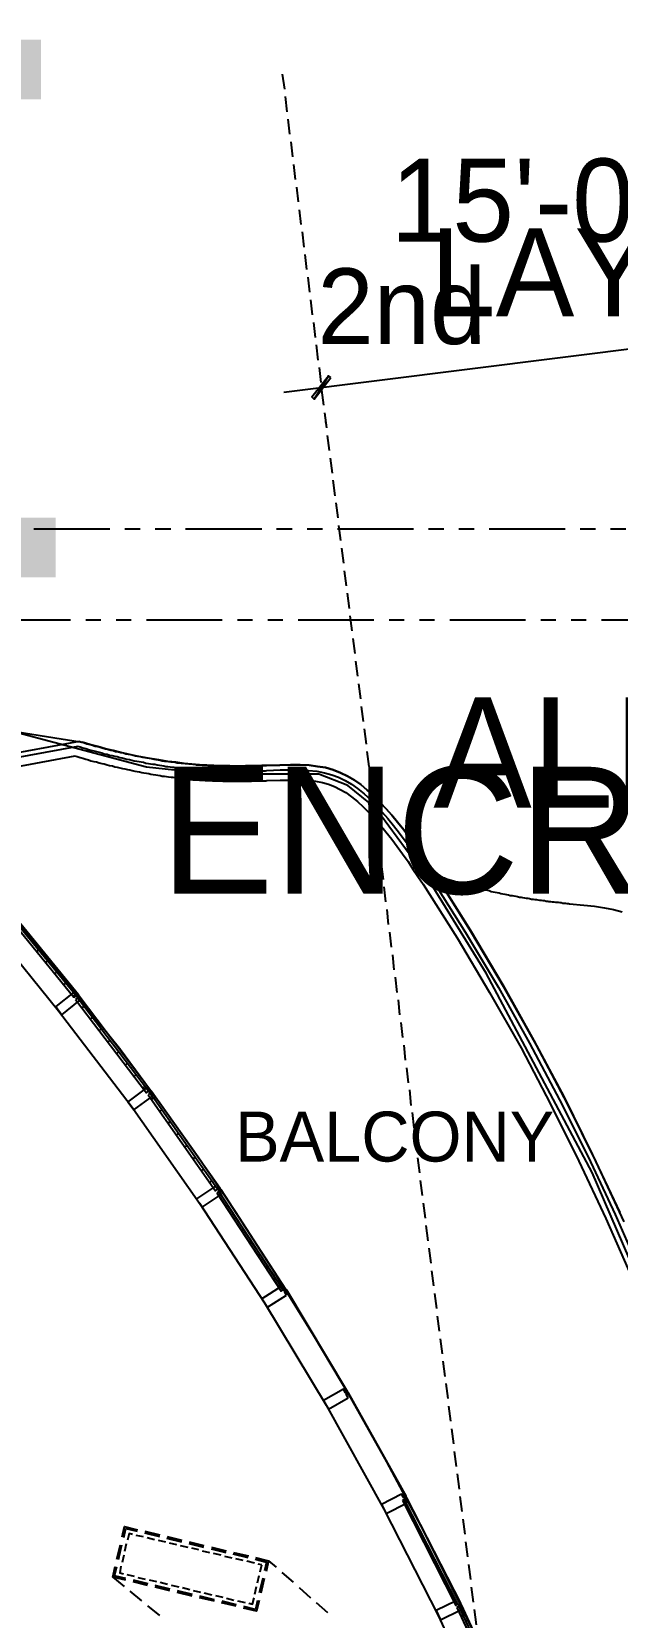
# Model space of a CAD drawing. Header units: feet. Extents: x -84 to 198, y -22 to 181.
# Drawn here: x 116.7 to 136, y 127.4 to 179.7 of the extents above; entities that cross this region are included whole.
import ezdxf
from ezdxf.enums import TextEntityAlignment as Align

# ---------------------------------------------------------------- set-up
doc = ezdxf.new("R2010")
doc.units = ezdxf.units.FT
for name, color, linetype in [('A-AREA-UNIDAD', 30, 'CONTINUOUS'), ('A-LINEA', 7, 'CONTINUOUS'), ('A-LINEA-FINA', 9, 'CONTINUOUS'), ('A-TEXTO-PDF', 3, 'CONTINUOUS')]:
    doc.layers.add(name, color=color, linetype=linetype)

msp = doc.modelspace()

# ---------------------------------------------------------------- linework, layer by layer
at = {"layer": 'A-AREA-UNIDAD'}
msp.add_lwpolyline([(137.44, 136.8178), (135.168, 142.0622), (131.68, 148.6222), (129.84, 151.6089), (128.192, 153.8489), (127.872, 153.9378), (127.808, 154.2578), (127.12, 154.8089), (126.16, 155.1822), (122.64, 155.1822), (120.48, 155.4133), (112.672, 157.4933)], dxfattribs=at)
at = {"layer": 'A-LINEA'}
for p, q in [((124.96, 178.2578), (125.0267, 177.7644)), ((125.0533, 177.5244), (125.1067, 177.0178)), ((125.1467, 176.7778), (125.2, 176.2844)), ((125.24, 176.0311), (125.2933, 175.5378)), ((125.3333, 175.2844), (125.3867, 174.7911)), ((125.4267, 174.5378), (125.48, 174.0444)), ((125.52, 173.7911), (125.5733, 173.2978)), ((125.6133, 173.0578), (125.6667, 172.5511)), ((125.7067, 172.3111), (125.76, 171.8178)), ((125.8, 171.5644), (125.8533, 171.0711)), ((125.8933, 170.8178), (125.9467, 170.3244)), ((125.0133, 167.7778), (142.3733, 169.9511)), ((125.9867, 170.0711), (126.04, 169.5778)), ((126.08, 169.3378), (126.1333, 168.8311)), ((126.1733, 168.5911), (126.2267, 168.0978)), ((126.2533, 167.8444), (126.32, 167.3511)), ((126.3467, 167.0978), (126.4133, 166.6044)), ((126.3867, 166.8044), (126.4, 166.6978)), ((126.44, 166.3511), (126.5067, 165.8578)), ((126.5333, 165.6044), (126.6, 165.1111)), ((126.6267, 164.8711), (126.6933, 164.3644)), ((126.72, 164.1244), (126.7867, 163.6311)), ((119.28, 163.2578), (116.7733, 163.2578)), ((120.28, 163.2578), (119.7733, 163.2578)), ((121.28, 163.2578), (120.7733, 163.2578)), ((124.28, 163.2578), (121.7733, 163.2578)), ((125.28, 163.2578), (124.7733, 163.2578)), ((126.28, 163.2578), (125.7733, 163.2578)), ((129.28, 163.2578), (126.7733, 163.2578)), ((126.8133, 163.3778), (126.88, 162.8844)), ((130.28, 163.2578), (129.7733, 163.2578)), ((131.28, 163.2578), (130.7733, 163.2578)), ((134.28, 163.2578), (131.7733, 163.2578)), ((135.28, 163.2578), (134.7733, 163.2578)), ((136.28, 163.2578), (135.7733, 163.2578)), ((126.9067, 162.6311), (126.9733, 162.1378)), ((127, 161.8844), (127.0667, 161.3911)), ((127.0933, 161.1511), (127.16, 160.6444)), ((118.3646, 156.2317), (93.1212, 160.1706)), ((117.9733, 160.2578), (115.48, 160.2578)), ((118.9733, 160.2578), (118.48, 160.2578)), ((119.9733, 160.2578), (119.48, 160.2578)), ((122.9733, 160.2578), (120.48, 160.2578)), ((123.9733, 160.2578), (123.48, 160.2578)), ((124.9733, 160.2578), (124.48, 160.2578)), ((127.9733, 160.2578), (125.48, 160.2578)), ((127.1867, 160.4044), (127.2533, 159.9111)), ((128.9733, 160.2578), (128.48, 160.2578)), ((129.9733, 160.2578), (129.48, 160.2578)), ((132.9733, 160.2578), (130.48, 160.2578)), ((133.9733, 160.2578), (133.48, 160.2578)), ((134.9733, 160.2578), (134.48, 160.2578)), ((137.9733, 160.2578), (135.48, 160.2578)), ((127.28, 159.6578), (127.3467, 159.1644)), ((127.3733, 158.9111), (127.44, 158.4178)), ((127.4667, 158.1644), (127.5333, 157.6711)), ((127.56, 157.4178), (127.6267, 156.9244)), ((118.2654, 156.262), (36.6895, 141.2395)), ((118.2654, 156.262), (36.6895, 141.2395)), ((118.2654, 156.262), (36.6895, 141.2395)), ((127.6533, 156.6844), (127.72, 156.1778)), ((118.2188, 156.0962), (36.7876, 141.1026)), ((118.1216, 155.7773), (36.9919, 140.8393)), ((127.7467, 155.9378), (127.8133, 155.4444)), ((127.84, 155.1911), (127.9067, 154.6978)), ((127.9333, 154.4444), (128, 153.9511)), ((128.0267, 153.6978), (128.0933, 153.2044)), ((128.12, 152.9644), (128.1867, 152.4578)), ((128.2133, 152.2178), (128.28, 151.7111)), ((128.3067, 151.4711), (128.36, 150.9778)), ((119.6383, 146.086), (115.6986, 150.9931)), ((115.8533, 150.8444), (118.24, 147.9244)), ((128.4, 150.7244), (128.4533, 150.2311)), ((115.1067, 150.4444), (117.5867, 147.3911)), ((128.4933, 149.9778), (128.5467, 149.4844)), ((116.8667, 149.3378), (116.92, 149.4044)), ((117.16, 148.9778), (117.2267, 149.0311)), ((128.5867, 149.2311), (128.64, 148.7378)), ((117.4667, 148.6044), (117.52, 148.6578)), ((128.68, 148.4978), (128.7333, 147.9911)), ((117.76, 148.2444), (117.8267, 148.2978)), ((118.0667, 147.8711), (118.12, 147.9244)), ((117.5867, 147.3911), (119.9733, 144.2578)), ((118.28, 147.7244), (118.2, 147.8444)), ((118.2667, 147.8844), (120.6267, 144.7644)), ((118.36, 147.4844), (118.4133, 147.5511)), ((128.7733, 147.7511), (128.8267, 147.2578)), ((118.64, 147.1111), (118.7067, 147.1644)), ((128.8667, 147.0044), (128.92, 146.5111)), ((118.9333, 146.7378), (118.9867, 146.7911)), ((119.2133, 146.3511), (119.28, 146.4044)), ((119.5067, 145.9778), (119.56, 146.0311)), ((128.96, 146.2578), (129.0133, 145.7644)), ((119.7867, 145.5911), (119.8533, 145.6578)), ((129.0533, 145.5111), (129.1067, 145.0178)), ((120.08, 145.2178), (120.1333, 145.2711)), ((120.36, 144.8311), (120.4267, 144.8978)), ((129.1467, 144.7778), (129.2, 144.2711)), ((119.9733, 144.2578), (122.2267, 141.0444)), ((120.64, 144.4578), (120.7067, 144.5111)), ((120.6533, 144.7378), (122.9067, 141.5378)), ((120.92, 144.0711), (120.9867, 144.1244)), ((121.2, 143.6711), (121.2533, 143.7378)), ((129.24, 144.0311), (129.2933, 143.5244)), ((121.4667, 143.2844), (121.5333, 143.3378)), ((129.3333, 143.2844), (129.3867, 142.7911)), ((121.7467, 142.8978), (121.8133, 142.9511)), ((122.0267, 142.4978), (122.08, 142.5644)), ((122.2933, 142.1111), (122.36, 142.1644)), ((129.4133, 142.5378), (129.48, 142.0444)), ((122.5733, 141.7244), (122.6267, 141.7778)), ((129.5067, 141.7911), (129.5733, 141.2978)), ((122.84, 141.3244), (122.9067, 141.3911)), ((122.9333, 141.4978), (125.0667, 138.2178)), ((122.2267, 141.0444), (124.3733, 137.7644)), ((123.1067, 140.9244), (123.16, 140.9911)), ((123.3733, 140.5244), (123.4267, 140.5778)), ((129.6, 141.0444), (129.6667, 140.5511)), ((123.6267, 140.1244), (123.6933, 140.1778)), ((129.6933, 140.3111), (129.76, 139.8044)), ((123.8933, 139.7244), (123.96, 139.7778)), ((129.7867, 139.5644), (129.8533, 139.0711)), ((124.16, 139.3111), (124.2133, 139.3778)), ((124.4133, 138.9111), (124.48, 138.9778)), ((124.68, 138.5111), (124.7467, 138.5644)), ((129.88, 138.8178), (129.9467, 138.3244)), ((125.0933, 138.1911), (127.1067, 134.8311)), ((129.9733, 138.0711), (130.04, 137.5778)), ((124.3733, 137.7644), (126.4, 134.3911)), ((130.0667, 137.3244), (130.1333, 136.8311)), ((130.16, 136.5778), (130.2267, 136.0844)), ((130.2533, 135.8444), (130.32, 135.3378)), ((130.3467, 135.0978), (130.4133, 134.6044)), ((126.4, 134.3911), (128.3067, 130.9644)), ((127.1333, 134.7911), (129.04, 131.3778)), ((130.44, 134.3511), (130.5067, 133.8578)), ((130.5333, 133.6044), (130.6, 133.1111)), ((130.6267, 132.8578), (130.6933, 132.3644)), ((130.72, 132.1244), (130.7867, 131.6178)), ((129.0533, 131.3378), (130.84, 127.8444)), ((130.8133, 131.3778), (130.88, 130.8844)), ((128.3067, 130.9644), (130.0933, 127.4578)), ((129.0667, 130.9378), (129.1333, 131.0044)), ((120.4133, 130.1778), (120.9067, 130.0578)), ((120.4267, 130.2311), (120.92, 130.1111)), ((129.2933, 130.4978), (129.36, 130.5644)), ((130.9067, 130.6311), (130.9733, 130.1378)), ((119.5067, 129.3111), (119.6267, 129.7911)), ((119.56, 129.2978), (119.6667, 129.7911)), ((119.8133, 129.8178), (119.76, 129.5644)), ((120.3867, 130.0444), (120.1467, 130.0978)), ((120.7467, 129.9511), (120.5067, 130.0178)), ((121.12, 129.8711), (120.88, 129.9244)), ((121.1467, 130.0044), (121.64, 129.8844)), ((121.16, 130.0578), (121.6533, 129.9378)), ((121.48, 129.7911), (121.24, 129.8444)), ((121.8533, 129.6978), (121.6, 129.7511)), ((121.88, 129.8311), (122.36, 129.7111)), ((121.8933, 129.8844), (122.3733, 129.7644)), ((122.2133, 129.6178), (121.9733, 129.6711)), ((122.6133, 129.6578), (123.0933, 129.5378)), ((122.6267, 129.7111), (123.1067, 129.5911)), ((129.52, 130.0578), (129.5867, 130.1244)), ((129.7467, 129.6178), (129.8, 129.6844)), ((131, 129.8844), (131.0667, 129.3911)), ((119.7333, 129.4444), (119.68, 129.2044)), ((122.5733, 129.5244), (122.3333, 129.5778)), ((122.9467, 129.4444), (122.6933, 129.4978)), ((123.3067, 129.3511), (123.0667, 129.4044)), ((123.3333, 129.4844), (123.8267, 129.3644)), ((123.3467, 129.5378), (123.84, 129.4178)), ((123.6667, 129.2711), (123.4267, 129.3244)), ((124.04, 129.1778), (123.7867, 129.2444)), ((124.0667, 129.3111), (124.44, 129.2178)), ((124.08, 129.3644), (124.5067, 129.2578)), ((124.28, 129.1244), (124.16, 129.1511)), ((124.2267, 128.8978), (124.28, 129.1244)), ((124.44, 129.2178), (124.3733, 128.9244)), ((124.5067, 129.2578), (124.4267, 128.9111)), ((124.5067, 129.2578), (124.76, 129.0444)), ((129.9733, 129.1778), (130.0267, 129.2444)), ((131.0933, 129.1378), (131.16, 128.6444)), ((119.3733, 128.7244), (119.7467, 128.4178)), ((119.84, 128.8044), (120.08, 128.7511)), ((120.52, 128.4444), (120.04, 128.5644)), ((120.5333, 128.4978), (120.0533, 128.6178)), ((120.2, 128.7111), (120.44, 128.6578)), ((120.5733, 128.6311), (120.8133, 128.5778)), ((124.1467, 128.5378), (124.2, 128.7778)), ((124.32, 128.6844), (124.2, 128.2044)), ((124.36, 128.6711), (124.2533, 128.1911)), ((124.9467, 128.8711), (125.32, 128.5511)), ((130.1867, 128.7378), (130.2533, 128.8044)), ((119.9333, 128.2578), (120.32, 127.9378)), ((121.2667, 128.3244), (120.7733, 128.4444)), ((121.2533, 128.2711), (120.7733, 128.3911)), ((120.9333, 128.5511), (121.1733, 128.4844)), ((121.2933, 128.4578), (121.5467, 128.4044)), ((121.9867, 128.0978), (121.4933, 128.2178)), ((122, 128.1511), (121.5067, 128.2711)), ((121.6667, 128.3778), (121.9067, 128.3111)), ((122.0267, 128.2844), (122.2667, 128.2311)), ((122.72, 127.9244), (122.2267, 128.0444)), ((122.72, 127.9778), (122.24, 128.0978)), ((122.3867, 128.2044), (122.64, 128.1378)), ((122.76, 128.1111), (123, 128.0578)), ((124.0533, 128.1644), (124.1067, 128.4178)), ((125.52, 128.3778), (125.8933, 128.0444)), ((130.4133, 128.2978), (130.48, 128.3644)), ((131.1867, 128.3911), (131.2533, 127.8978)), ((120.52, 127.7778), (120.9067, 127.4578)), ((123.44, 127.7644), (122.96, 127.8711)), ((123.4533, 127.8044), (122.9733, 127.9244)), ((123.12, 128.0311), (123.36, 127.9644)), ((123.48, 127.9378), (123.7333, 127.8844)), ((126.08, 127.8844), (126.4533, 127.5511)), ((130.64, 127.8578), (130.7067, 127.9244)), ((130.8533, 127.8044), (132.5067, 124.2578)), ((131.28, 127.6578), (131.3467, 127.1511)), ((130.0933, 127.4578), (131.76, 123.8978)), ((130.8533, 127.4178), (130.92, 127.4711))]:
    msp.add_line(p, q, dxfattribs=at)
for points in [[(118.2533, 156.2711), (118.3467, 156.2444), (118.44, 156.2178), (118.52, 156.1911), (118.6133, 156.1644), (118.7067, 156.1378), (118.7867, 156.1111), (118.88, 156.0978), (118.96, 156.0711), (119.0533, 156.0444), (119.1333, 156.0178), (119.2267, 156.0044), (119.3067, 155.9778), (119.3867, 155.9644), (119.4667, 155.9378), (119.56, 155.9244), (119.64, 155.8978), (119.72, 155.8844), (119.8, 155.8578), (119.88, 155.8444), (119.96, 155.8311), (120.04, 155.8178), (120.12, 155.7911), (120.1867, 155.7778), (120.2667, 155.7644), (120.3467, 155.7511), (120.4267, 155.7378), (120.4933, 155.7244), (120.5733, 155.7111), (120.64, 155.6978), (120.72, 155.6844), (120.7867, 155.6711), (120.8667, 155.6578), (120.9333, 155.6444), (121, 155.6311), (121.08, 155.6178), (121.1467, 155.6178), (121.2133, 155.6044), (121.28, 155.5911), (121.36, 155.5911), (121.4267, 155.5778), (121.4933, 155.5644), (121.56, 155.5644), (121.6267, 155.5511), (121.6933, 155.5511), (121.76, 155.5378), (121.8133, 155.5378), (121.88, 155.5244), (121.9467, 155.5244), (122.0133, 155.5111), (122.08, 155.5111), (122.1333, 155.4978), (122.2, 155.4978), (122.2533, 155.4978), (122.32, 155.4844), (122.3867, 155.4844), (122.44, 155.4844), (122.5067, 155.4711), (122.56, 155.4711), (122.6133, 155.4711), (122.68, 155.4711), (122.7333, 155.4711), (122.7867, 155.4578), (122.8533, 155.4578), (122.9067, 155.4578), (122.96, 155.4578), (123.0133, 155.4578), (123.0667, 155.4578), (123.12, 155.4578), (123.1733, 155.4578), (123.2267, 155.4578), (123.28, 155.4578), (123.3333, 155.4578), (123.3867, 155.4578), (123.44, 155.4578), (123.4933, 155.4578), (123.5467, 155.4578), (123.6, 155.4578), (123.6533, 155.4578), (123.6933, 155.4578), (123.7467, 155.4578), (123.8, 155.4578), (123.84, 155.4578), (123.8933, 155.4578), (123.9467, 155.4578), (123.9867, 155.4578), (124.04, 155.4578), (124.08, 155.4578), (124.1333, 155.4578), (124.1733, 155.4578), (124.2267, 155.4578), (124.2667, 155.4711), (124.3067, 155.4711), (124.36, 155.4711), (124.4, 155.4711), (124.44, 155.4711), (124.88, 155.4844), (125.2267, 155.4978), (125.5467, 155.4978), (125.84, 155.4844), (126.12, 155.4444), (126.3867, 155.4044), (126.64, 155.3244), (126.88, 155.2311), (127.1067, 155.1244), (127.3333, 154.9911), (127.5467, 154.8444), (127.76, 154.6578), (127.9733, 154.4711), (128.1867, 154.2578), (128.3867, 154.0444), (128.5733, 153.8311), (128.76, 153.6044), (128.96, 153.3511), (129.1467, 153.0978), (129.3333, 152.8578), (129.5067, 152.5911), (129.68, 152.3378), (129.8533, 152.0978), (130.0267, 151.8311), (131.1467, 150.0578), (132.2267, 148.2444), (133.2533, 146.4044), (134.2533, 144.5378), (135.1867, 142.6444), (136.08, 140.7378)], [(118.2533, 156.2711), (118.3467, 156.2444), (118.44, 156.2178), (118.52, 156.1911), (118.6133, 156.1644), (118.7067, 156.1378), (118.7867, 156.1111), (118.88, 156.0978), (118.96, 156.0711), (119.0533, 156.0444), (119.1333, 156.0178), (119.2267, 156.0044), (119.3067, 155.9778), (119.3867, 155.9644), (119.4667, 155.9378), (119.56, 155.9244), (119.64, 155.8978), (119.72, 155.8844), (119.8, 155.8578), (119.88, 155.8444), (119.96, 155.8311), (120.04, 155.8178), (120.12, 155.7911), (120.1867, 155.7778), (120.2667, 155.7644), (120.3467, 155.7511), (120.4267, 155.7378), (120.4933, 155.7244), (120.5733, 155.7111), (120.64, 155.6978), (120.72, 155.6844), (120.7867, 155.6711), (120.8667, 155.6578), (120.9333, 155.6444), (121, 155.6311), (121.08, 155.6178), (121.1467, 155.6178), (121.2133, 155.6044), (121.28, 155.5911), (121.36, 155.5911), (121.4267, 155.5778), (121.4933, 155.5644), (121.56, 155.5644), (121.6267, 155.5511), (121.6933, 155.5511), (121.76, 155.5378), (121.8133, 155.5378), (121.88, 155.5244), (121.9467, 155.5244), (122.0133, 155.5111), (122.08, 155.5111), (122.1333, 155.4978), (122.2, 155.4978), (122.2533, 155.4978), (122.32, 155.4844), (122.3867, 155.4844), (122.44, 155.4844), (122.5067, 155.4711), (122.56, 155.4711), (122.6133, 155.4711), (122.68, 155.4711), (122.7333, 155.4711), (122.7867, 155.4578), (122.8533, 155.4578), (122.9067, 155.4578), (122.96, 155.4578), (123.0133, 155.4578), (123.0667, 155.4578), (123.12, 155.4578), (123.1733, 155.4578), (123.2267, 155.4578), (123.28, 155.4578), (123.3333, 155.4578), (123.3867, 155.4578), (123.44, 155.4578), (123.4933, 155.4578), (123.5467, 155.4578), (123.6, 155.4578), (123.6533, 155.4578), (123.6933, 155.4578), (123.7467, 155.4578), (123.8, 155.4578), (123.84, 155.4578), (123.8933, 155.4578), (123.9467, 155.4578), (123.9867, 155.4578), (124.04, 155.4578), (124.08, 155.4578), (124.1333, 155.4578), (124.1733, 155.4578), (124.2267, 155.4578), (124.2667, 155.4711), (124.3067, 155.4711), (124.36, 155.4711), (124.4, 155.4711), (124.44, 155.4711), (124.88, 155.4844), (125.2267, 155.4978), (125.5467, 155.4978), (125.84, 155.4844), (126.12, 155.4444), (126.3867, 155.4044), (126.64, 155.3244), (126.88, 155.2311), (127.1067, 155.1244), (127.3333, 154.9911), (127.5467, 154.8444), (127.76, 154.6578), (127.9733, 154.4711), (128.1867, 154.2578), (128.3867, 154.0444), (128.5733, 153.8311), (128.76, 153.6044), (128.96, 153.3511), (129.1467, 153.0978), (129.3333, 152.8578), (129.5067, 152.5911), (129.68, 152.3378), (129.8533, 152.0978), (130.0267, 151.8311), (131.1467, 150.0578), (132.2267, 148.2444), (133.2533, 146.4044), (134.2533, 144.5378), (135.1867, 142.6444), (136.08, 140.7378)], [(118.1067, 155.7911), (118.2, 155.7644), (118.2933, 155.7378), (118.3867, 155.7111), (118.48, 155.6844), (118.5733, 155.6578), (118.6533, 155.6311), (118.7467, 155.6044), (118.84, 155.5911), (118.92, 155.5644), (119.0133, 155.5378), (119.0933, 155.5244), (119.1867, 155.4978), (119.2667, 155.4711), (119.36, 155.4578), (119.44, 155.4311), (119.52, 155.4178), (119.6, 155.3911), (119.6933, 155.3778), (119.7733, 155.3644), (119.8533, 155.3378), (119.9333, 155.3244), (120.0133, 155.3111), (120.0933, 155.2844), (120.1733, 155.2711), (120.2533, 155.2578), (120.3333, 155.2444), (120.4, 155.2311), (120.48, 155.2178), (120.56, 155.2044), (120.6267, 155.1911), (120.7067, 155.1778), (120.7867, 155.1644), (120.8533, 155.1511), (120.9333, 155.1378), (121, 155.1244), (121.08, 155.1244), (121.1467, 155.1111), (121.2133, 155.0978), (121.2933, 155.0844), (121.36, 155.0844), (121.4267, 155.0711), (121.4933, 155.0578), (121.56, 155.0578), (121.64, 155.0444), (121.7067, 155.0444), (121.7733, 155.0311), (121.84, 155.0311), (121.9067, 155.0178), (121.96, 155.0178), (122.0267, 155.0044), (122.0933, 155.0044), (122.16, 155.0044), (122.2267, 154.9911), (122.28, 154.9911), (122.3467, 154.9911), (122.4133, 154.9778), (122.4667, 154.9778), (122.5333, 154.9778), (122.6, 154.9778), (122.6533, 154.9644), (122.7067, 154.9644), (122.7733, 154.9644), (122.8267, 154.9644), (122.8933, 154.9644), (122.9467, 154.9644), (123, 154.9511), (123.0667, 154.9511), (123.12, 154.9511), (123.1733, 154.9511), (123.2267, 154.9511), (123.28, 154.9511), (123.3333, 154.9511), (123.3867, 154.9511), (123.44, 154.9511), (123.4933, 154.9511), (123.5467, 154.9511), (123.6, 154.9511), (123.6533, 154.9511), (123.7067, 154.9511), (123.76, 154.9511), (123.8, 154.9511), (123.8533, 154.9511), (123.9067, 154.9511), (123.9467, 154.9511), (124, 154.9644), (124.0533, 154.9644), (124.0933, 154.9644), (124.1467, 154.9644), (124.1867, 154.9644), (124.24, 154.9644), (124.28, 154.9644), (124.32, 154.9644), (124.3733, 154.9644), (124.4133, 154.9644), (124.4533, 154.9778), (124.8933, 154.9911), (125.2267, 154.9911), (125.5333, 154.9911), (125.8, 154.9778), (126.0533, 154.9511), (126.28, 154.9111), (126.48, 154.8578), (126.68, 154.7778), (126.8667, 154.6844), (127.0533, 154.5778), (127.24, 154.4444), (127.44, 154.2844), (127.6267, 154.1111), (127.8267, 153.9111), (128.0133, 153.7111), (128.1867, 153.5111), (128.3733, 153.2844), (128.5733, 153.0444), (128.7467, 152.8044), (128.92, 152.5644), (129.1067, 152.3111), (129.2667, 152.0578), (129.4267, 151.8178), (129.6, 151.5644), (130.72, 149.7911), (131.7867, 147.9911), (132.8267, 146.1644), (133.8, 144.3111), (134.7333, 142.4311), (135.6267, 140.5378), (136.4667, 138.6178)], [(118.2133, 156.1111), (118.2933, 156.0844), (118.3867, 156.0578), (118.48, 156.0311), (118.5733, 156.0044), (118.6533, 155.9778), (118.7467, 155.9511), (118.84, 155.9378), (118.92, 155.9111), (119.0133, 155.8844), (119.0933, 155.8578), (119.1867, 155.8444), (119.2667, 155.8178), (119.3467, 155.8044), (119.44, 155.7778), (119.52, 155.7644), (119.6, 155.7378), (119.68, 155.7244), (119.76, 155.6978), (119.84, 155.6844), (119.92, 155.6711), (120, 155.6444), (120.08, 155.6311), (120.16, 155.6178), (120.24, 155.6044), (120.3067, 155.5911), (120.3867, 155.5778), (120.4667, 155.5511), (120.5467, 155.5378), (120.6133, 155.5244), (120.6933, 155.5111), (120.76, 155.5111), (120.84, 155.4978), (120.9067, 155.4844), (120.9867, 155.4711), (121.0533, 155.4578), (121.12, 155.4444), (121.1867, 155.4444), (121.2667, 155.4311), (121.3333, 155.4178), (121.4, 155.4178), (121.4667, 155.4044), (121.5333, 155.3911), (121.6, 155.3911), (121.6667, 155.3778), (121.7333, 155.3778), (121.8, 155.3644), (121.8667, 155.3644), (121.9333, 155.3511), (122, 155.3511), (122.0533, 155.3378), (122.12, 155.3378), (122.1867, 155.3378), (122.2533, 155.3244), (122.3067, 155.3244), (122.3733, 155.3244), (122.4267, 155.3111), (122.4933, 155.3111), (122.5467, 155.3111), (122.6133, 155.3111), (122.6667, 155.2978), (122.7333, 155.2978), (122.7867, 155.2978), (122.84, 155.2978), (122.8933, 155.2978), (122.96, 155.2978), (123.0133, 155.2844), (123.0667, 155.2844), (123.12, 155.2844), (123.1733, 155.2844), (123.2267, 155.2844), (123.28, 155.2844), (123.3333, 155.2844), (123.3867, 155.2844), (123.44, 155.2844), (123.4933, 155.2844), (123.5467, 155.2844), (123.6, 155.2844), (123.6533, 155.2844), (123.6933, 155.2844), (123.7467, 155.2844), (123.8, 155.2844), (123.8533, 155.2844), (123.8933, 155.2844), (123.9467, 155.2844), (123.9867, 155.2978), (124.04, 155.2978), (124.0933, 155.2978), (124.1333, 155.2978), (124.1733, 155.2978), (124.2267, 155.2978), (124.2667, 155.2978), (124.32, 155.2978), (124.36, 155.2978), (124.4, 155.2978), (124.4533, 155.3111), (124.8933, 155.3244), (125.2267, 155.3244), (125.5333, 155.3244), (125.8267, 155.3111), (126.0933, 155.2844), (126.3467, 155.2311), (126.5867, 155.1644), (126.8133, 155.0844), (127.0267, 154.9778), (127.24, 154.8578), (127.44, 154.7111), (127.6533, 154.5378), (127.8667, 154.3511), (128.0667, 154.1511), (128.2533, 153.9378), (128.44, 153.7244), (128.6267, 153.4978), (128.8267, 153.2444), (129.0133, 152.9911), (129.2, 152.7511), (129.3733, 152.4978), (129.5467, 152.2444), (129.7067, 152.0044), (129.88, 151.7511), (131, 149.9644), (132.08, 148.1511), (133.1067, 146.3244), (134.0933, 144.4578), (135.04, 142.5778), (135.9333, 140.6711), (136.7733, 138.7378)], [(126.64, 155.3244), (126.3867, 155.4044), (126.12, 155.4444), (125.84, 155.4844), (125.5467, 155.4978), (125.2267, 155.4978), (124.88, 155.4844), (124.28, 155.4711), (124, 155.4578), (123.7467, 155.4578), (123.4933, 155.4444), (123.2267, 155.4578), (122.96, 155.4578), (122.7067, 155.4711), (122.4667, 155.4844), (122.2267, 155.4978), (121.9733, 155.5111), (121.72, 155.5378), (121.4533, 155.5778), (121.1867, 155.6044), (120.8933, 155.6578), (120.6, 155.6978), (120.3467, 155.7511), (120.12, 155.7911), (119.88, 155.8444), (119.64, 155.8978), (119.3867, 155.9644), (119.1333, 156.0178), (118.88, 156.0978), (118.6133, 156.1644), (118.36, 156.2444)], [(136.2267, 140.4311), (135.3067, 142.4044), (134.3467, 144.3378), (133.3333, 146.2578), (132.28, 148.1378), (131.1733, 150.0044), (130.0267, 151.8311), (129.8533, 152.0978), (129.68, 152.3378), (129.5067, 152.5911), (129.3333, 152.8578), (129.1467, 153.0978), (128.96, 153.3511), (128.76, 153.6044), (128.5733, 153.8311), (128.3867, 154.0444), (128.1867, 154.2578), (127.9733, 154.4711), (127.76, 154.6578), (127.5467, 154.8444), (127.3333, 154.9911), (127.1067, 155.1244), (126.88, 155.2311), (126.64, 155.3244)], [(130, 151.8711), (130.08, 151.8444), (130.1467, 151.8178), (130.2267, 151.7911), (130.3067, 151.7644), (130.3733, 151.7378), (130.4533, 151.7111), (130.52, 151.6978), (130.6, 151.6711), (130.6667, 151.6444), (130.7467, 151.6178), (130.8133, 151.6044), (130.8933, 151.5778), (130.96, 151.5644), (131.0267, 151.5378), (131.1067, 151.5244), (131.1733, 151.4978), (131.24, 151.4844), (131.3067, 151.4578), (131.3733, 151.4444), (131.44, 151.4311), (131.52, 151.4044), (131.5867, 151.3911), (131.6533, 151.3778), (131.72, 151.3644), (131.7733, 151.3511), (131.84, 151.3244), (131.9067, 151.3111), (131.9733, 151.2978), (132.04, 151.2844), (132.1067, 151.2711), (132.16, 151.2578), (132.2267, 151.2444), (132.2933, 151.2311), (132.3467, 151.2178), (132.4133, 151.2044), (132.4667, 151.1911), (132.5333, 151.1911), (132.5867, 151.1778), (132.6533, 151.1644), (132.7067, 151.1511), (132.7733, 151.1378), (132.8267, 151.1378), (132.88, 151.1244), (132.9467, 151.1111), (133, 151.0978), (133.0533, 151.0978), (133.1067, 151.0844), (133.1733, 151.0711), (133.2267, 151.0711), (133.28, 151.0578), (133.3333, 151.0578), (133.3867, 151.0444), (133.44, 151.0311), (133.4933, 151.0311), (133.5467, 151.0178), (133.6, 151.0178), (133.6533, 151.0044), (133.7067, 151.0044), (133.7467, 150.9911), (133.8, 150.9911), (133.8533, 150.9778), (133.9067, 150.9778), (133.96, 150.9644), (134, 150.9644), (134.0533, 150.9644), (134.1067, 150.9511), (134.1467, 150.9511), (134.2, 150.9378), (134.24, 150.9378), (134.2933, 150.9378), (134.3333, 150.9244), (134.3867, 150.9244), (134.4267, 150.9111), (134.8933, 150.8711), (135.2533, 150.8311), (135.5733, 150.7778), (135.88, 150.7244), (136.16, 150.6444)], [(115.64, 150.8311), (118.0933, 147.8311), (118.16, 147.8844), (115.7067, 150.8844), (115.64, 150.8311)], [(118.24, 147.9244), (118.1733, 147.8711), (118.08, 147.9911), (117.4933, 147.5244), (117.6933, 147.2578), (118.28, 147.7244)], [(118.2, 147.8444), (118.2667, 147.8844), (118.24, 147.9244)], [(118.1467, 147.7644), (120.48, 144.6844), (120.5467, 144.7378), (118.2133, 147.8178), (118.1467, 147.7644)], [(135.4667, 116.9244), (134.6, 119.2178), (133.6933, 121.4978), (132.72, 123.7644), (131.7067, 126.0044), (130.64, 128.2178), (129.5333, 130.4044), (128.4, 132.5244), (127.2133, 134.6311), (125.9867, 136.6978), (124.72, 138.7378), (123.4133, 140.7644), (122.1867, 142.5644), (120.92, 144.3378), (119.6267, 146.0978)], [(120.6667, 144.5644), (120.5867, 144.6844), (120.6533, 144.7378), (120.6267, 144.7644), (120.56, 144.7244), (120.48, 144.8444), (119.8667, 144.3911), (120.0667, 144.1244), (120.6667, 144.5644)], [(120.5333, 144.6178), (122.76, 141.4578), (122.8267, 141.5111), (120.6, 144.6711), (120.5333, 144.6178)], [(122.9467, 141.3378), (122.8667, 141.4578), (122.9333, 141.4978), (122.9067, 141.5378), (122.84, 141.4844), (122.76, 141.6044), (122.1333, 141.1911), (122.32, 140.9111), (122.9467, 141.3378)], [(122.8, 141.3911), (124.92, 138.1511), (124.9867, 138.1911), (122.8667, 141.4311), (122.8, 141.3911)], [(125.0933, 138.0178), (125.0267, 138.1378), (125.0933, 138.1911), (125.0667, 138.2178), (125, 138.1778), (124.92, 138.2978), (124.28, 137.8978), (124.4667, 137.6178), (125.0933, 138.0178)], [(127.1333, 134.6311), (127.0667, 134.7511), (127.1333, 134.7911), (127.12, 134.8311), (127.04, 134.7911), (126.9733, 134.9111), (126.32, 134.5378), (126.48, 134.2578), (127.1333, 134.6311)], [(129.0533, 131.1644), (128.9867, 131.2978), (129.0533, 131.3378), (129.04, 131.3778), (128.96, 131.3378), (128.8933, 131.4578), (128.2267, 131.1111), (128.3867, 130.8178), (129.0533, 131.1644)], [(128.92, 131.2444), (130.68, 127.7911), (130.7467, 127.8311), (128.9867, 131.2711), (128.92, 131.2444)], [(119.68, 130.0444), (119.76, 130.3911), (120.1867, 130.2844)], [(119.7333, 130.0311), (119.8, 130.3244), (120.1733, 130.2311)], [(120.0267, 130.1244), (119.9067, 130.1644), (119.8533, 129.9378)], [(119.64, 129.0844), (119.6, 128.8578), (119.72, 128.8311)], [(119.8, 128.6178), (119.3733, 128.7244), (119.4533, 129.0711)], [(119.8, 128.6711), (119.4267, 128.7644), (119.5067, 129.0578)], [(123.8533, 127.8578), (123.9733, 127.8311), (124.0267, 128.0444)], [(124.2, 127.9511), (124.1067, 127.6044), (123.68, 127.6978)], [(124.1467, 127.9511), (124.08, 127.6578), (123.6933, 127.7511)], [(130.84, 127.6444), (130.7733, 127.7778), (130.8533, 127.8044), (130.84, 127.8444), (130.76, 127.8044), (130.6933, 127.9378), (130.0267, 127.6178), (130.1733, 127.3111), (130.84, 127.6444)], [(130.7067, 127.7244), (132.3467, 124.2044), (132.4267, 124.2444), (130.7867, 127.7511), (130.7067, 127.7244)]]:
    msp.add_lwpolyline(points, dxfattribs=at)
at = {"layer": 'A-LINEA-FINA'}
for points in [[(126.48, 168.3111), (126.0133, 167.5511), (125.9333, 167.6178), (126.48, 168.3111), (126.48, 168.3111)], [(126.56, 168.2578), (126.48, 168.3111), (126.0133, 167.5511), (126.56, 168.2578)]]:
    msp.add_lwpolyline(points, dxfattribs=at)

# ---------------------------------------------------------------- texts
at = {"layer": 'A-TEXTO-PDF'}
for s, height, p in [('TNEMHCAORCNE', 17.716, (17.1598, 161.6769)), ('15\'-0"', 2.736, (133.1857, 172.7394)), ('LAYER', 2.905, (136.2028, 170.2737)), ('2nd', 2.495, (128.8997, 169.3622)), ('ALLOWABLE', 3.633, (144.6541, 154.0865)), ('ENCROACHMENT', 4.186, (144.8906, 151.2455)), ('BALCONY', 1.646, (128.6631, 142.4185))]:
    msp.add_text(s, height=height, dxfattribs=at).set_placement(p, align=Align.CENTER)

doc.saveas('drawing.dxf')
